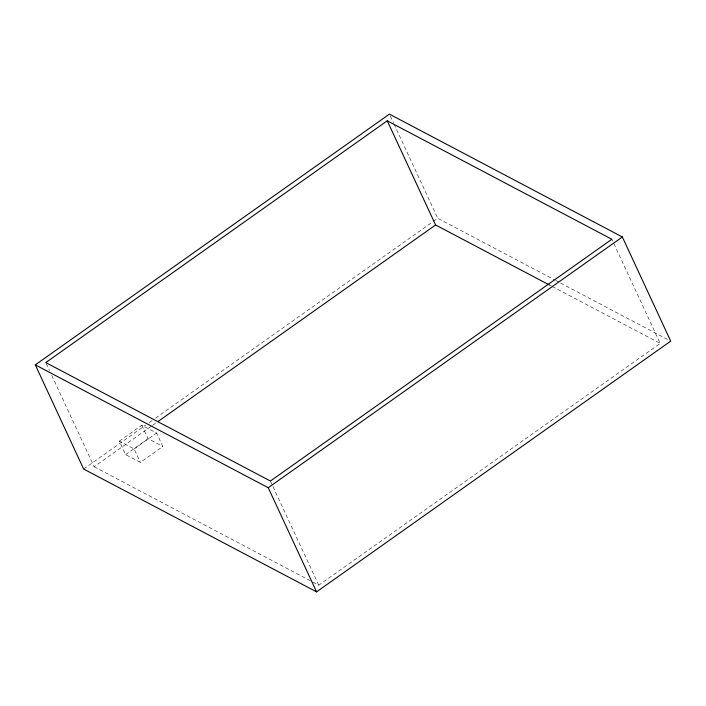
<?xml version="1.0" encoding="UTF-8"?>
<svg xmlns="http://www.w3.org/2000/svg" width="706" height="706" viewBox="0 0 706 706"><rect width="100%" height="100%" fill="white"/><g stroke="black" fill="none" stroke-linecap="round" stroke-linejoin="round"><path stroke-width="0.53" stroke-dasharray="3.53 2.65" d="M119.385 441.153L141.827 425.259L156.591 433.043L162.83 446.492L140.388 462.386L125.633 454.602L119.385 441.153L134.149 448.937L140.388 462.386M83.643 469.022L145.657 425.109M149.257 422.567L151.949 420.652M155.549 418.111L432.372 222.108M433.272 221.472L437.764 218.286L554.722 279.964M51.785 375.477L94.145 466.728L151.649 426.009M152.549 425.374L156.141 422.832M125.633 454.602L148.066 438.708L162.83 446.492M134.149 448.937L156.591 433.043M312.917 582.106L318.75 585.186L660.207 343.416L611.855 239.272M555.693 280.476L559.593 282.532M560.564 283.053L670.7 341.13M549.356 284.959L551.307 285.983M552.277 286.504L660.207 343.416M94.145 466.728L311.946 581.594M390.339 116.119L393.56 123.065M394.019 124.053L437.764 218.286M270.407 481.033L318.75 585.186M141.827 425.259L148.066 438.708M46.261 363.572L49.482 370.518"/><path stroke-width="1.06" d="M35.3 364.87L389.421 114.134L622.357 236.978L670.7 341.13L316.579 591.866L83.643 469.022L35.3 364.87L268.236 487.714L316.579 591.866M387.25 120.814L45.793 362.584L270.407 481.033L611.855 239.272L387.25 120.814L435.593 224.967L549.356 284.959M157.941 421.561L435.593 224.967M268.236 487.714L622.357 236.978"/></g></svg>
